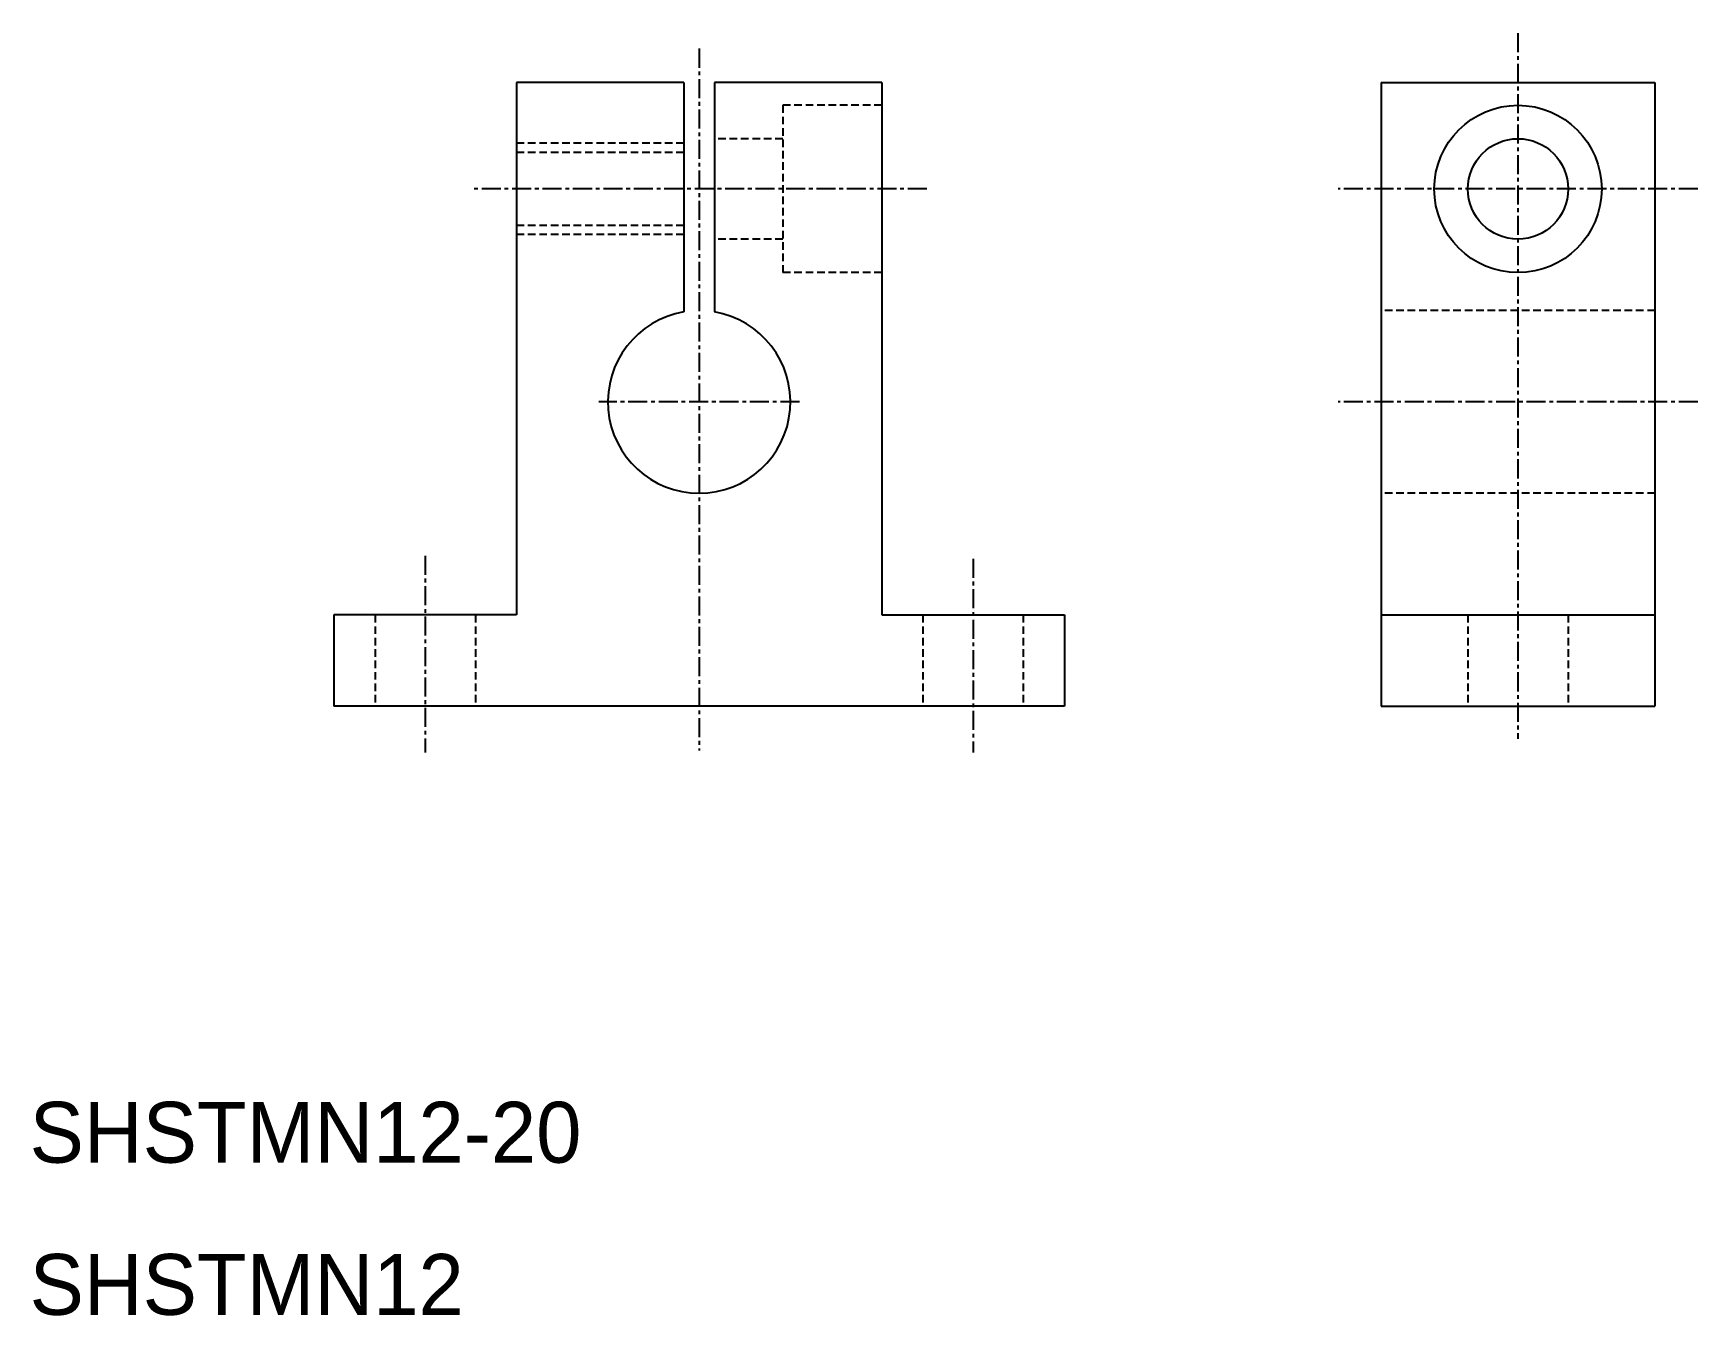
# Model space of a CAD drawing. Extents: x 10 to 120, y 10 to 94.
import ezdxf

# ---------------------------------------------------------------- set-up
doc = ezdxf.new("R2010")
doc.units = 0
doc.linetypes.add('CENTER', pattern=[2, 1.25, -0.25, 0.25, -0.25])
doc.linetypes.add('DASHED', pattern=[0.75, 0.5, -0.25])
doc.layers.get('0').update_dxf_attribs({"linetype": 'CONTINUOUS'})
doc.layers.add('CENTER', color=1, linetype='CENTER')

msp = doc.modelspace()

# ---------------------------------------------------------------- linework, layer by layer
at = {"color": 7, "linetype": 'CONTINUOUS'}
for p, q in [((53, 91), (42, 91)), ((42, 91), (42, 56)), ((53, 91), (53, 75.92)), ((55, 91), (55, 75.92)), ((66, 91), (55, 91)), ((66, 91), (66, 56)), ((98.81, 91), (98.81, 50)), ((98.81, 91), (116.81, 91)), ((116.81, 91), (116.81, 50)), ((42, 56), (30, 56)), ((30, 56), (30, 50)), ((66, 56), (78, 56)), ((78, 56), (78, 50)), ((98.81, 56), (116.81, 56)), ((30, 54.5), (30, 54.5)), ((30, 53), (30, 53)), ((78, 50), (30, 50)), ((98.81, 50), (116.81, 50))]:
    msp.add_line(p, q, dxfattribs=at)
at = {"color": 3, "linetype": 'DASHED'}
for p, q in [((66, 89.5), (59.5, 89.5)), ((59.5, 89.5), (59.5, 78.5)), ((53, 87), (42, 87)), ((59.5, 87.3), (55, 87.3)), ((53, 86.4), (42, 86.4)), ((53, 81.6), (42, 81.6)), ((53, 81), (42, 81)), ((59.5, 80.7), (55, 80.7)), ((66, 78.5), (59.5, 78.5)), ((116.81, 76), (98.81, 76)), ((116.81, 64), (98.81, 64)), ((32.7, 56), (32.7, 50)), ((39.3, 56), (39.3, 50)), ((68.7, 56), (68.7, 50)), ((75.3, 56), (75.3, 50)), ((104.51, 56), (104.51, 50)), ((111.11, 56), (111.11, 50))]:
    msp.add_line(p, q, dxfattribs=at)
at = {"color": 7, "linetype": 'CONTINUOUS'}
for radius in [5.5, 3.3]:
    msp.add_circle((107.81, 84), radius, dxfattribs=at)
msp.add_arc((54, 70), 6, 99.5941, 80.4059, dxfattribs=at)
at = {"layer": 'CENTER', "color": 1, "linetype": 'CENTER'}
for p, q in [((107.81, 94.23), (107.81, 47.86)), ((54, 93.22), (54, 47.1)), ((68.96, 84), (38.96, 84)), ((119.62, 84), (95.99, 84)), ((60.59, 70), (47.41, 70)), ((119.62, 70), (95.99, 70)), ((36, 59.89), (36, 46.95)), ((72, 59.69), (72, 46.95))]:
    msp.add_line(p, q, dxfattribs=at)

# ---------------------------------------------------------------- texts
at = {"color": 7, "linetype": 'CONTINUOUS'}
for s, p in [('SHSTMN12-20', (10, 20)), ('SHSTMN12', (10, 10))]:
    msp.add_text(s, height=4, dxfattribs=at).set_placement(p)

doc.saveas('drawing.dxf')
